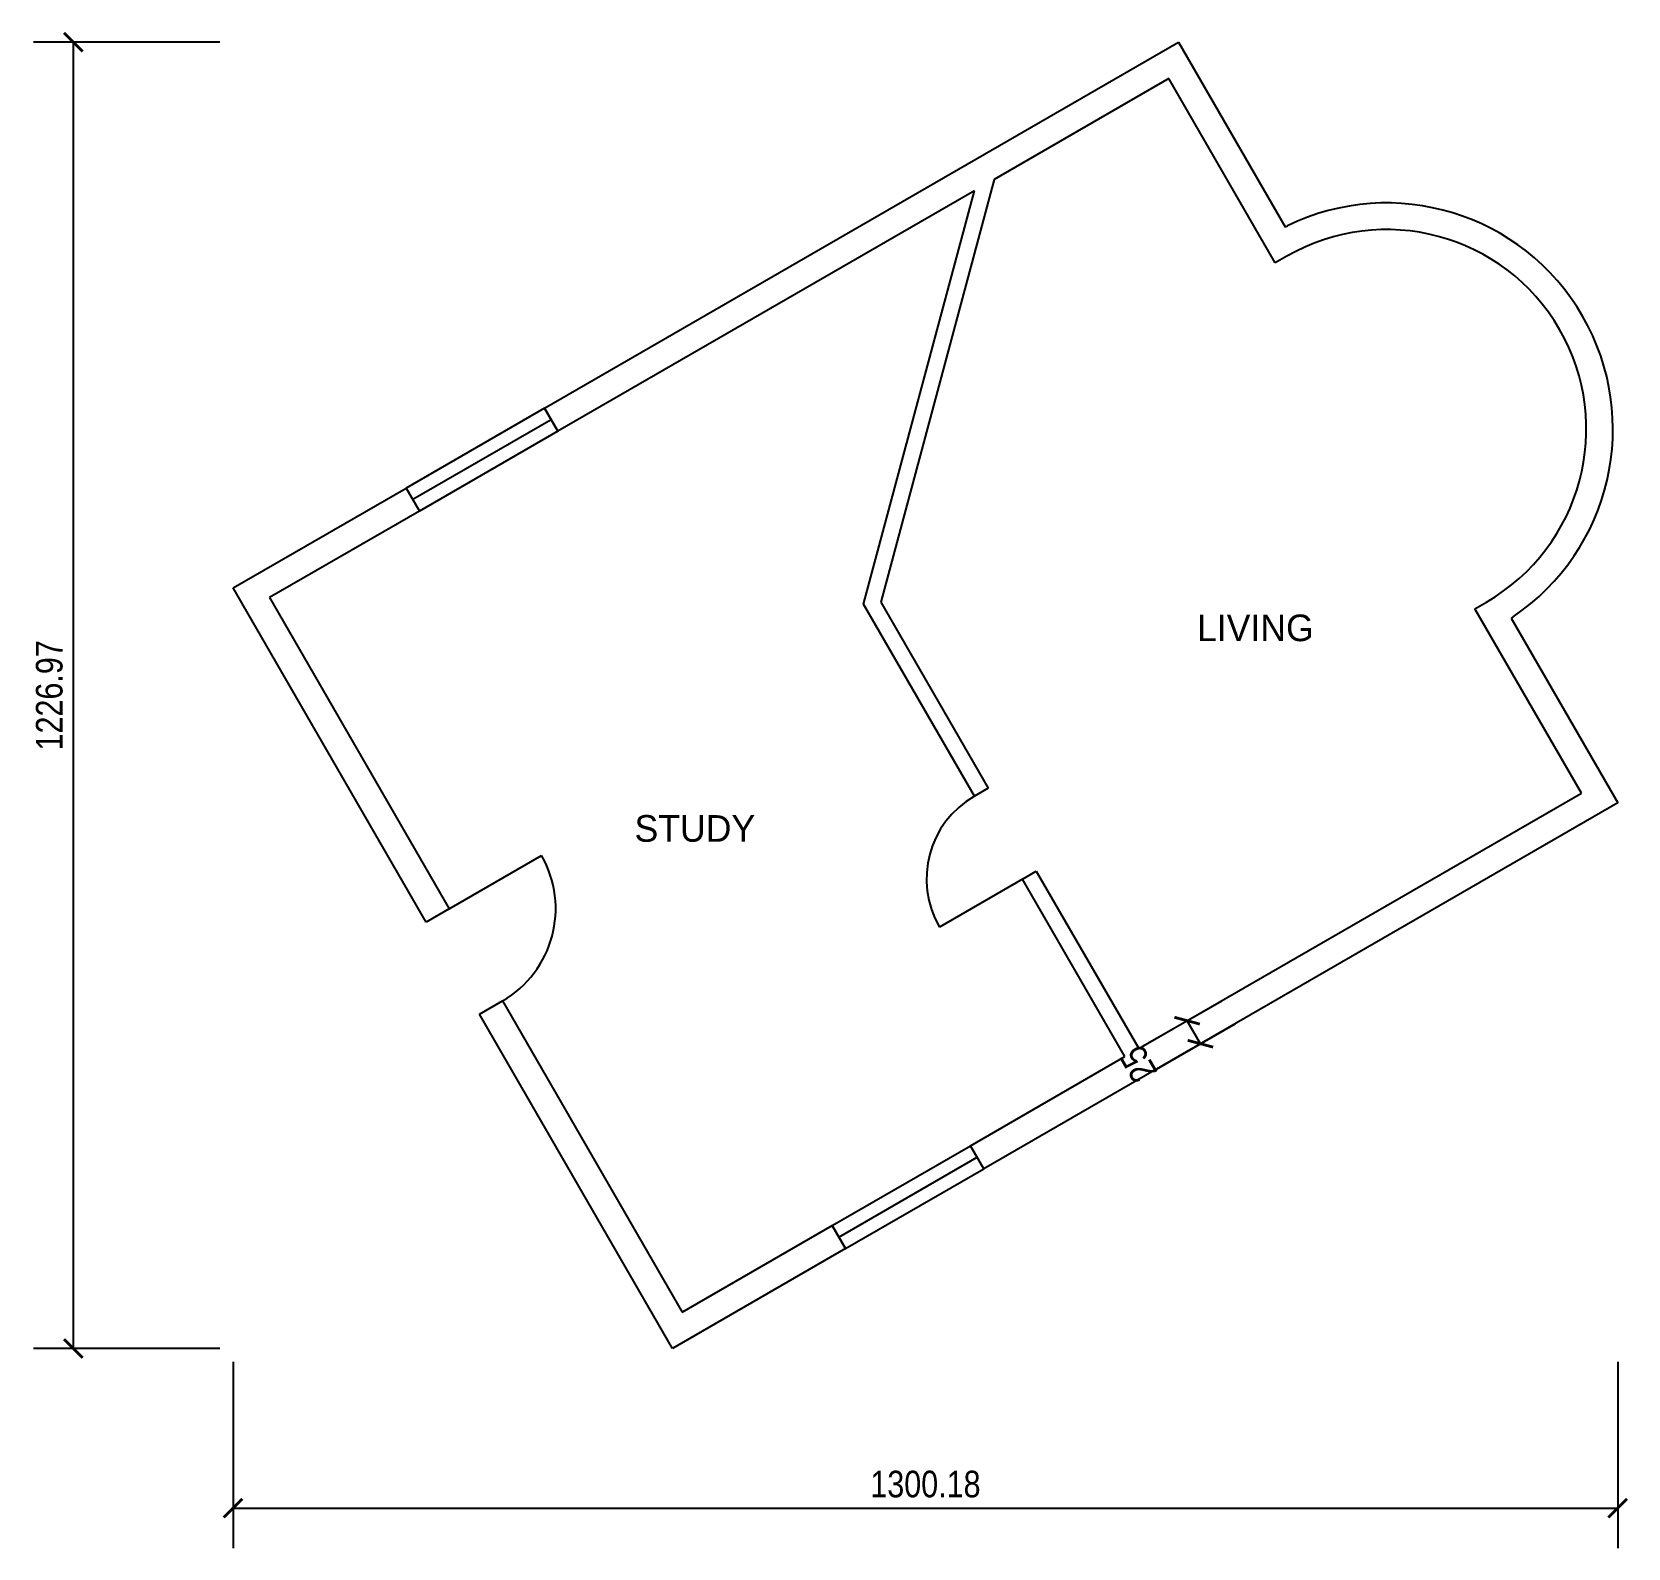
# Model space of a CAD drawing. Header units: metres. Extents: x -6.1 to 8.9, y -2 to 12.2.
import ezdxf
from ezdxf.enums import TextEntityAlignment as Align

# ---------------------------------------------------------------- set-up
doc = ezdxf.new("R2010")
doc.units = ezdxf.units.M
for name, color, linetype in [('DIMENSIONS', 7, 'Continuous'), ('DOORS', 7, 'Continuous'), ('TEXT', 7, 'Continuous'), ('WALLS', 7, 'Continuous'), ('WINDOWS', 7, 'Continuous')]:
    doc.layers.add(name, color=color, linetype=linetype)
doc.styles.add('OpenSansCondensed-Light', font='OpenSansCondensed-Light.ttf')
doc.dimstyles.new('EZDXF', dxfattribs={"dimtxt": 0.25, "dimasz": 0.175, "dimexe": 0.375, "dimexo": 0.125, "dimgap": 0.1, "dimtad": 1, "dimlfac": 100, "dimzin": 12, "dimdsep": 46, "dimtxsty": 'OpenSansCondensed-Light', "dimblk": 'ARCHTICK', "dimcen": 2.5, "dimazin": 3, "dimtfac": 0.5, "dimtmove": 2, "dimatfit": 3})

# ---------------------------------------------------------------- blocks, each defined once
blk = doc.blocks.new('DOOR_SWING')
blk.add_line((0, 0), (0, 1))
blk.add_arc((0, 0), 1, 0, 90)
blk = doc.blocks.new('WINDOW_3L')
for p, q in [((0, 0.5), (1, 0.5)), ((0, -0.5), (0, 0.5)), ((1, -0.5), (1, 0.5)), ((0, 0), (1, 0)), ((0, -0.5), (1, -0.5))]:
    blk.add_line(p, q)
blk = doc.blocks.new('_ARCHTICK')
at = {"color": 0, "linetype": 'BYBLOCK', "const_width": 0.15}
blk.add_lwpolyline([(-0.5, -0.5), (0.5, 0.5)], dxfattribs=at)

msp = doc.modelspace()

# ---------------------------------------------------------------- linework, layer by layer
at = {"layer": 'WALLS'}
for p, q in [((-1.24792, 8.66146), (4.70601, 12.09896)), ((4.70601, 12.09896), (5.70788, 10.36365)), ((4.6145, 11.75745), (2.97431, 10.81048)), ((5.6145, 10.0254), (4.6145, 11.75745)), ((2.97431, 10.81048), (1.91061, 6.84072)), ((2.79059, 10.70442), (-1.12292, 8.44495)), ((1.74964, 6.81953), (2.79059, 10.70442)), ((5.70788, 10.36365), (5.72872, 10.37404)), ((5.72275, 10.0879), (5.6145, 10.0254)), ((-1.12292, 8.44495), (-1.24792, 8.66146)), ((-4.17075, 6.97396), (-2.54696, 7.91146)), ((-2.54696, 7.91146), (-2.42196, 7.69495)), ((-2.42196, 7.69495), (-3.82925, 6.88245)), ((-2.35825, 3.83461), (-4.17075, 6.97396)), ((-3.82925, 6.88245), (-2.14175, 3.95961)), ((2.79018, 5.01727), (1.74964, 6.81953)), ((1.91061, 6.84072), (2.92008, 5.09227)), ((7.4895, 6.7778), (7.59775, 6.8403)), ((8.4895, 5.04575), (7.4895, 6.7778)), ((7.84854, 6.7024), (7.82913, 6.68955)), ((7.82913, 6.68955), (8.83101, 4.95425)), ((2.92008, 5.09227), (2.79018, 5.01727)), ((8.83101, 4.95425), (2.87708, 1.51675)), ((4.33258, 2.64575), (8.4895, 5.04575)), ((3.24018, 4.23785), (3.37008, 4.31285)), ((4.20268, 2.57075), (3.24018, 4.23785)), ((3.37008, 4.31285), (4.33258, 2.64575)), ((-2.14175, 3.95961), (-2.35825, 3.83461)), ((-1.85825, 2.96859), (-1.64175, 3.09359)), ((-1.64175, 3.09359), (0.04575, 0.17075)), ((-0.04575, -0.17075), (-1.85825, 2.96859)), ((2.75208, 1.73325), (4.20268, 2.57075)), ((2.87708, 1.51675), (2.75208, 1.73325)), ((0.04575, 0.17075), (1.45304, 0.98325)), ((1.45304, 0.98325), (1.57804, 0.76675)), ((1.57804, 0.76675), (-0.04575, -0.17075))]:
    msp.add_line(p, q, dxfattribs=at)
for radius, start, end in [(2.125, -56, 116), (1.875, -60, 120)]:
    msp.add_arc((6.66025, 8.4641), radius, start, end, dxfattribs=at)

# ---------------------------------------------------------------- block references
at = {"layer": 'DOORS', "xscale": 0.9, "yscale": 0.9, "rotation": 119.99999999999999}
msp.add_blockref('DOOR_SWING', (3.24018, 4.23785), dxfattribs=at)
at = {"layer": 'DOORS', "rotation": -60.00000000000001}
msp.add_blockref('DOOR_SWING', (-2.14175, 3.95961), dxfattribs=at)
at = {"layer": 'WINDOWS', "xscale": 1.5, "yscale": 0.25}
for p, rotation in [((-1.18542, 8.5532), -150), ((1.51554, 0.875), 29.999999999999993)]:
    msp.add_blockref('WINDOW_3L', p, dxfattribs=dict(at, rotation=rotation))

# ---------------------------------------------------------------- texts
at = {"layer": 'TEXT'}
for s, p in [('LIVING', (5.4282, 6.59808)), ('STUDY', (0.16506, 4.7141))]:
    msp.add_text(s, height=0.25, dxfattribs=at).set_placement(p, align=Align.MIDDLE_CENTER)

# ---------------------------------------------------------------- dimensions: what is measured, and where the dimension line sits
at = {"layer": 'DIMENSIONS'}
for base, p1, p2, angle in [((-5.67075, -0.17075), (-4.17075, -0.17075), (-4.17075, 12.09896), 90), ((4.91224, 2.69175), (4.39263, 2.39175), (4.26763, 2.60825), 120)]:
    msp.add_linear_dim(base=base, p1=p1, p2=p2, angle=angle, dimstyle='EZDXF', dxfattribs=at).render()
msp.add_linear_dim(base=(-4.17075, -1.67075), p1=(-4.17075, -0.17075), p2=(8.83101, -0.17075), dimstyle='EZDXF', dxfattribs=at).render()

doc.saveas('drawing.dxf')
